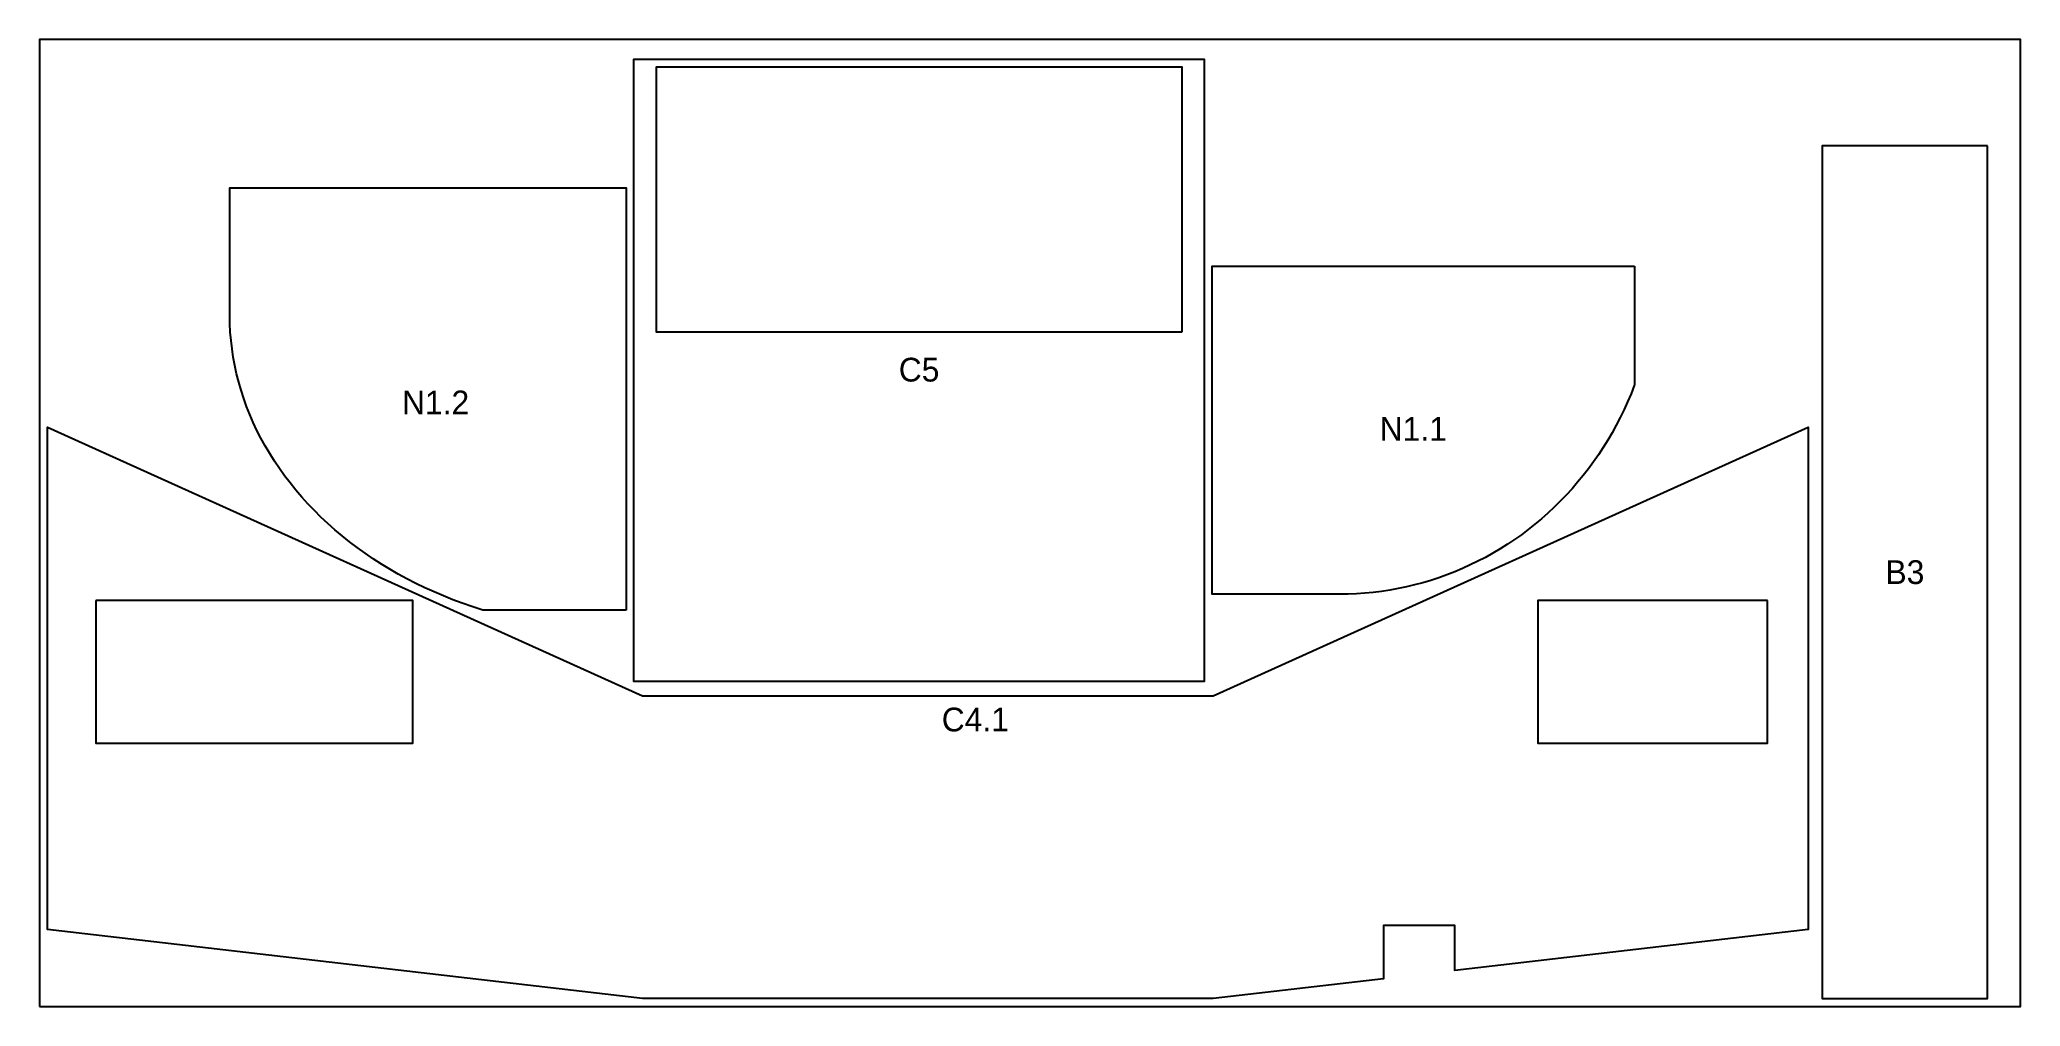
# Model space of a CAD drawing. Header units: millimetres. Extents: x 0 to 2500, y 0 to 1220.
import ezdxf
from ezdxf.enums import TextEntityAlignment as Align

# ---------------------------------------------------------------- set-up
doc = ezdxf.new("R2010")
doc.units = ezdxf.units.MM
for name, color, linetype in [('DECOUPE', 1, 'Continuous'), ('PANNEAU', 8, 'Continuous'), ('REPERES', 5, 'Continuous')]:
    doc.layers.add(name, color=color, linetype=linetype)

msp = doc.modelspace()

# ---------------------------------------------------------------- linework, layer by layer
at = {"layer": 'DECOUPE'}
for points in [[(750, 415.09), (750, 420.19), (750, 425.29), (750, 430.39), (750, 435.5), (750, 440.61), (750, 445.74), (750, 450.87), (750, 456.01), (750, 461.17), (750, 466.34), (750, 471.53), (750, 476.73), (750, 481.96), (750, 487.2), (750, 492.46), (750, 497.75), (750, 503.06), (750, 508.4), (750, 513.76), (750, 519.16), (750, 524.58), (750, 530.03), (750, 535.52), (750, 541.05), (750, 546.61), (750, 552.2), (750, 557.84), (750, 563.52), (750, 569.24), (750, 575.01), (750, 580.82), (750, 586.68), (750, 592.59), (750, 598.54), (750, 604.55), (750, 610.62), (750, 616.74), (750, 622.91), (750, 629.14), (750, 635.44), (750, 641.79), (750, 648.21), (750, 654.69), (750, 661.24), (750, 667.85), (750, 674.53), (750, 681.28), (750, 688.1), (750, 695), (750, 701.96), (750, 709), (750, 716.12), (750, 723.31), (750, 730.57), (750, 737.92), (750, 745.34), (750, 752.84), (750, 760.42), (750, 768.07), (750, 775.81), (750, 783.62), (750, 791.51), (750, 799.48), (750, 807.53), (750, 815.66), (750, 823.86), (750, 832.13), (750, 840.48), (750, 848.9), (750, 857.39), (750, 865.95), (750, 874.58), (750, 883.27), (750, 892.02), (750, 900.83), (750, 909.7), (750, 918.62), (750, 927.59), (750, 936.6), (750, 945.66), (750, 954.76), (750, 963.89), (750, 973.05), (750, 982.24), (750, 991.45), (750, 1000.68), (750, 1009.92), (750, 1019.18), (750, 1028.43), (750, 1042.33), (750, 1056.22), (750, 1070.12), (750, 1084.02), (750, 1097.91), (750, 1111.81), (750, 1125.7), (750, 1139.6), (750, 1153.49), (750, 1167.39), (750, 1181.28), (750, 1195.18), (1470, 1195.18), (1470, 1181.28), (1470, 1167.39), (1470, 1153.49), (1470, 1139.6), (1470, 1125.7), (1470, 1111.81), (1470, 1097.91), (1470, 1084.02), (1470, 1070.12), (1470, 1056.22), (1470, 1042.33), (1470, 1028.43), (1470, 1019.18), (1470, 1009.92), (1470, 1000.68), (1470, 991.45), (1470, 982.24), (1470, 973.05), (1470, 963.89), (1470, 954.76), (1470, 945.66), (1470, 936.6), (1470, 927.59), (1470, 918.62), (1470, 909.7), (1470, 900.83), (1470, 892.02), (1470, 883.27), (1470, 874.58), (1470, 865.95), (1470, 857.39), (1470, 848.9), (1470, 840.48), (1470, 832.13), (1470, 823.86), (1470, 815.66), (1470, 807.53), (1470, 799.48), (1470, 791.51), (1470, 783.62), (1470, 775.81), (1470, 768.07), (1470, 760.42), (1470, 752.84), (1470, 745.34), (1470, 737.92), (1470, 730.57), (1470, 723.31), (1470, 716.12), (1470, 709), (1470, 701.96), (1470, 695), (1470, 688.1), (1470, 681.28), (1470, 674.53), (1470, 667.85), (1470, 661.24), (1470, 654.69), (1470, 648.21), (1470, 641.79), (1470, 635.44), (1470, 629.14), (1470, 622.91), (1470, 616.74), (1470, 610.62), (1470, 604.55), (1470, 598.54), (1470, 592.59), (1470, 586.68), (1470, 580.82), (1470, 575.01), (1470, 569.24), (1470, 563.52), (1470, 557.84), (1470, 552.2), (1470, 546.61), (1470, 541.05), (1470, 535.52), (1470, 530.03), (1470, 524.58), (1470, 519.16), (1470, 513.76), (1470, 508.4), (1470, 503.06), (1470, 497.75), (1470, 492.46), (1470, 487.2), (1470, 481.96), (1470, 476.73), (1470, 471.53), (1470, 466.34), (1470, 461.17), (1470, 456.01), (1470, 450.87), (1470, 445.74), (1470, 440.61), (1470, 435.5), (1470, 430.39), (1470, 425.29), (1470, 420.19), (1470, 415.09), (1470, 410), (750, 410)], [(1442, 851.13), (1442, 860.31), (1442, 869.41), (1442, 878.43), (1442, 887.38), (1442, 896.27), (1442, 905.1), (1442, 913.87), (1442, 922.59), (1442, 931.27), (1442, 939.91), (1442, 948.51), (1442, 957.08), (1442, 965.62), (1442, 974.14), (1442, 982.63), (1442, 991.11), (1442, 999.57), (1442, 1008.02), (1442, 1016.46), (1442, 1024.9), (1442, 1033.33), (1442, 1041.77), (1442, 1050.21), (1442, 1058.64), (1442, 1067.08), (1442, 1075.51), (1442, 1083.95), (1442, 1092.39), (1442, 1100.82), (1442, 1109.26), (1442, 1117.69), (1442, 1126.13), (1442, 1134.57), (1442, 1143), (1442, 1151.44), (1442, 1159.87), (1442, 1168.31), (1442, 1176.74), (1442, 1185.18), (778, 1185.18), (778, 1176.74), (778, 1168.31), (778, 1159.87), (778, 1151.44), (778, 1143), (778, 1134.57), (778, 1126.13), (778, 1117.69), (778, 1109.26), (778, 1100.82), (778, 1092.39), (778, 1083.95), (778, 1075.51), (778, 1067.08), (778, 1058.64), (778, 1050.21), (778, 1041.77), (778, 1033.33), (778, 1024.9), (778, 1016.46), (778, 1008.02), (778, 999.57), (778, 991.11), (778, 982.63), (778, 974.14), (778, 965.62), (778, 957.08), (778, 948.51), (778, 939.91), (778, 931.27), (778, 922.59), (778, 913.87), (778, 905.1), (778, 896.27), (778, 887.38), (778, 878.43), (778, 869.41), (778, 860.31), (778, 851.13)], [(2458.5, 1086), (2250, 1086), (2250, 10), (2458.5, 10)], [(740.18, 500), (559.42, 500), (558.03, 500.41), (545.7, 504.42), (533.5, 508.68), (521.45, 513.2), (509.55, 517.97), (497.82, 523), (486.26, 528.27), (474.87, 533.79), (463.68, 539.55), (452.68, 545.54), (441.89, 551.77), (431.31, 558.22), (420.94, 564.89), (410.81, 571.79), (400.9, 578.89), (391.24, 586.21), (381.82, 593.72), (372.66, 601.43), (363.76, 609.34), (355.12, 617.43), (346.76, 625.7), (338.68, 634.15), (330.88, 642.77), (323.37, 651.55), (316.16, 660.48), (309.25, 669.57), (302.64, 678.79), (296.34, 688.16), (290.36, 697.66), (284.7, 707.28), (279.36, 717.01), (274.34, 726.86), (269.66, 736.81), (265.31, 746.86), (261.3, 756.99), (257.62, 767.21), (254.29, 777.5), (251.3, 787.86), (248.66, 798.28), (246.37, 808.75), (244.43, 819.26), (242.83, 829.81), (241.59, 840.4), (240.71, 851), (240.18, 861.62), (240, 872.25), (240, 1033), (740.18, 1033)], [(2013, 934.29), (2013, 784.56), (2012.59, 783.42), (2008.58, 773.2), (2004.32, 763.1), (1999.8, 753.12), (1995.03, 743.26), (1990, 733.54), (1984.73, 723.97), (1979.21, 714.54), (1973.45, 705.27), (1967.46, 696.16), (1961.23, 687.22), (1954.78, 678.45), (1948.11, 669.87), (1941.21, 661.47), (1934.11, 653.27), (1926.79, 645.27), (1919.28, 637.47), (1911.57, 629.88), (1903.66, 622.51), (1895.57, 615.36), (1887.3, 608.43), (1878.85, 601.73), (1870.23, 595.27), (1861.45, 589.06), (1852.52, 583.08), (1843.43, 577.36), (1834.21, 571.88), (1824.84, 566.67), (1815.34, 561.71), (1805.72, 557.02), (1795.99, 552.6), (1786.14, 548.45), (1776.19, 544.57), (1766.14, 540.96), (1756.01, 537.64), (1745.79, 534.6), (1735.5, 531.84), (1725.14, 529.36), (1714.72, 527.17), (1704.25, 525.27), (1693.74, 523.67), (1683.19, 522.35), (1672.6, 521.32), (1662, 520.59), (1651.38, 520.15), (1640.75, 520), (1480, 520), (1480, 934.29)], [(1481, 392), (2232, 730.97), (2232, 97), (1786, 45.33), (1786, 102), (1696, 102), (1696, 34.91), (1481, 10), (761, 10), (10, 97), (10, 730.97), (761, 392)], [(71, 512), (71, 332), (471, 332), (471, 512)], [(2181, 512), (1891, 512), (1891, 332), (2181, 332)]]:
    msp.add_lwpolyline(points, close=True, dxfattribs=at)
at = {"layer": 'PANNEAU'}
msp.add_lwpolyline([(0, 0), (2500, 0), (2500, 1220), (0, 1220)], close=True, dxfattribs=at)

# ---------------------------------------------------------------- texts
at = {"layer": 'REPERES'}
for s, p in [('C5', (1110, 803.51)), ('N1.2', (499.82, 762.1)), ('N1.1', (1733.68, 728.76)), ('B3', (2354.25, 548)), ('C4.1', (1181, 362))]:
    msp.add_text(s, height=30, dxfattribs=at).set_placement(p, align=Align.MIDDLE_CENTER)

doc.saveas('drawing.dxf')
